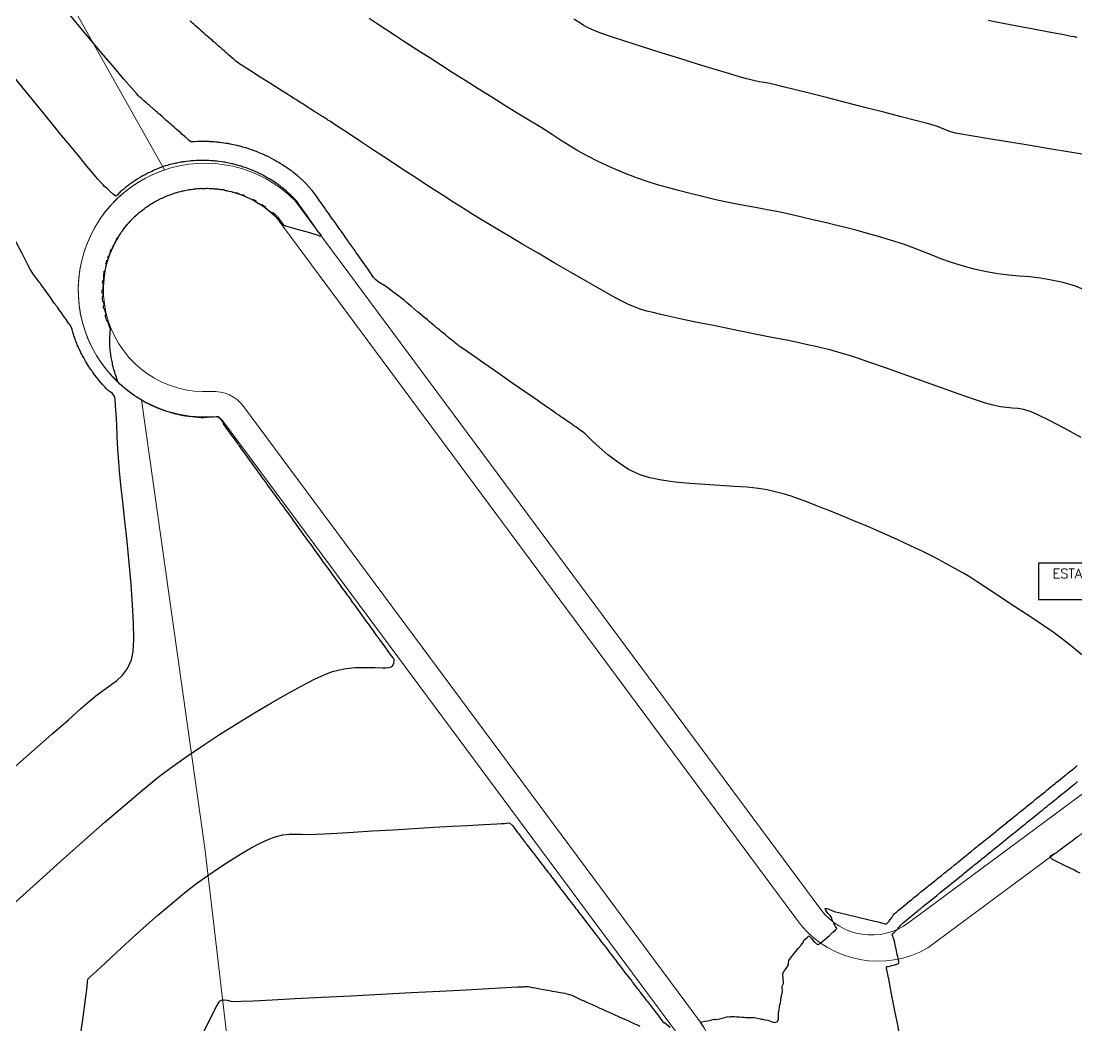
# Model space of a CAD drawing. Header units: millimetres. Extents: x 340454 to 342791, y 6993867 to 6995092.
# Drawn here: x 340669.5 to 340753.3, y 6994583.6 to 6994663.3 of the extents above; entities that cross this region are included whole.
import ezdxf

# ---------------------------------------------------------------- set-up
doc = ezdxf.new("R2010")
doc.units = ezdxf.units.MM
doc.header["$LTSCALE"] = 10
for name, color, linetype in [('_1 TXT_Elementos', 2, 'Continuous'), ('T-HM-CURVA_INTERMEDIARIA', 45, 'Continuous'), ('T-HM-CURVA_MESTRA', 20, 'Continuous'), ('URB-Calçadas', 2, 'Continuous'), ('URB-Quadras', 3, 'Continuous')]:
    doc.layers.add(name, color=color, linetype=linetype)
doc.styles.add('Padrao', font='romans.shx', dxfattribs={"height": 1.5})

msp = doc.modelspace()

# ---------------------------------------------------------------- linework, layer by layer
at = {"layer": 'T-HM-CURVA_INTERMEDIARIA', "color": 45, "linetype": 'Continuous', "lineweight": -3, "flags": 128}
for points, elevation in [([(340753.611, 6994630.245), (340752.256, 6994630.971), (340751.086, 6994631.584), (340750.184, 6994632.034), (340749.634, 6994632.275), (340749.06, 6994632.441), (340748.577, 6994632.526), (340748.138, 6994632.568), (340747.696, 6994632.602), (340747.202, 6994632.663), (340746.61, 6994632.788), (340746.012, 6994632.969), (340745.062, 6994633.286), (340743.848, 6994633.707), (340742.457, 6994634.198), (340740.975, 6994634.726), (340739.488, 6994635.256), (340738.083, 6994635.756), (340736.848, 6994636.193), (340735.867, 6994636.532), (340735.229, 6994636.74), (340734.578, 6994636.932), (340734.046, 6994637.08), (340733.573, 6994637.203), (340733.097, 6994637.317), (340732.559, 6994637.441), (340731.897, 6994637.593), (340731.242, 6994637.735), (340730.231, 6994637.944), (340728.954, 6994638.202), (340727.505, 6994638.493), (340725.973, 6994638.8), (340724.45, 6994639.106), (340723.028, 6994639.394), (340721.798, 6994639.647), (340720.851, 6994639.848), (340720.279, 6994639.981), (340719.659, 6994640.139), (340719.164, 6994640.266), (340718.718, 6994640.397), (340718.24, 6994640.568), (340717.653, 6994640.813), (340717.189, 6994641.045), (340716.445, 6994641.449), (340715.477, 6994641.992), (340714.345, 6994642.638), (340713.106, 6994643.353), (340711.819, 6994644.1), (340710.542, 6994644.847), (340709.334, 6994645.557), (340708.251, 6994646.195), (340707.353, 6994646.728), (340706.698, 6994647.12), (340705.97, 6994647.561), (340705.366, 6994647.931), (340704.838, 6994648.259), (340704.337, 6994648.577), (340703.814, 6994648.912), (340703.218, 6994649.296), (340702.502, 6994649.757), (340701.811, 6994650.205), (340700.895, 6994650.803), (340699.824, 6994651.504), (340698.668, 6994652.264), (340697.498, 6994653.034), (340696.383, 6994653.769), (340695.394, 6994654.421), (340694.6, 6994654.945), (340694.072, 6994655.293), (340693.88, 6994655.421), (340693.831, 6994655.452), (340693.761, 6994655.496), (340693.66, 6994655.561), (340693.492, 6994655.667), (340693.347, 6994655.759), (340693.298, 6994655.79), (340693.249, 6994655.821), (340693.178, 6994655.866), (340693.028, 6994655.961), (340692.848, 6994656.075), (340692.638, 6994656.209), (340692.434, 6994656.338), (340692.34, 6994656.397), (340692.297, 6994656.425), (340692.177, 6994656.501), (340691.956, 6994656.641), (340691.832, 6994656.72), (340691.758, 6994656.766), (340691.669, 6994656.823), (340691.49, 6994656.936), (340691.331, 6994657.038), (340691.181, 6994657.133), (340691.061, 6994657.208), (340690.953, 6994657.277), (340690.844, 6994657.346), (340690.611, 6994657.494), (340690.058, 6994657.843), (340689.31, 6994658.316), (340688.494, 6994658.832), (340687.735, 6994659.314), (340687.158, 6994659.681), (340686.889, 6994659.855), (340686.725, 6994659.973), (340686.592, 6994660.074), (340686.511, 6994660.139), (340686.429, 6994660.21), (340686.349, 6994660.282), (340686.209, 6994660.405), (340685.997, 6994660.591), (340685.883, 6994660.692), (340685.816, 6994660.751), (340685.699, 6994660.853), (340685.49, 6994661.037), (340685.374, 6994661.139), (340685.315, 6994661.19), (340685.2, 6994661.291), (340684.987, 6994661.479), (340684.852, 6994661.597), (340684.782, 6994661.66), (340684.711, 6994661.722), (340684.604, 6994661.816), (340684.43, 6994661.969), (340684.304, 6994662.079), (340684.177, 6994662.191), (340684.047, 6994662.305), (340683.851, 6994662.478), (340683.751, 6994662.566), (340683.706, 6994662.606), (340683.597, 6994662.701), (340683.402, 6994662.872), (340683.24, 6994663.015), (340683.136, 6994663.107), (340683.046, 6994663.185), (340682.981, 6994663.243), (340682.942, 6994663.277)], 732), ([(340754.251, 6994641.802), (340753.154, 6994642.226), (340752.181, 6994642.521), (340751.267, 6994642.727), (340750.395, 6994642.869), (340749.55, 6994642.967), (340748.713, 6994643.045), (340747.869, 6994643.123), (340747.001, 6994643.225), (340746.091, 6994643.373), (340745.124, 6994643.589), (340744.098, 6994643.873), (340743.239, 6994644.148), (340742.492, 6994644.419), (340741.801, 6994644.692), (340741.111, 6994644.971), (340740.368, 6994645.26), (340739.515, 6994645.565), (340738.499, 6994645.89), (340737.548, 6994646.171), (340736.667, 6994646.422), (340735.835, 6994646.649), (340735.03, 6994646.858), (340734.232, 6994647.058), (340733.419, 6994647.254), (340732.571, 6994647.454), (340731.665, 6994647.664), (340730.681, 6994647.89), (340729.619, 6994648.124), (340728.715, 6994648.303), (340727.917, 6994648.448), (340727.172, 6994648.577), (340726.429, 6994648.711), (340725.635, 6994648.867), (340724.737, 6994649.067), (340723.682, 6994649.329), (340722.612, 6994649.603), (340721.671, 6994649.84), (340720.817, 6994650.062), (340720.006, 6994650.288), (340719.197, 6994650.539), (340718.345, 6994650.837), (340717.407, 6994651.202), (340716.342, 6994651.655), (340715.303, 6994652.131), (340714.437, 6994652.567), (340713.689, 6994652.981), (340713.004, 6994653.393), (340712.327, 6994653.824), (340711.604, 6994654.293), (340710.78, 6994654.819), (340709.799, 6994655.421), (340708.889, 6994655.974), (340707.9, 6994656.583), (340706.862, 6994657.229), (340705.803, 6994657.893), (340704.753, 6994658.555), (340703.741, 6994659.197), (340702.795, 6994659.799), (340701.945, 6994660.341), (340701.22, 6994660.806), (340700.648, 6994661.173), (340699.939, 6994661.631), (340699.226, 6994662.097), (340698.55, 6994662.541), (340697.951, 6994662.937), (340697.47, 6994663.256), (340697.15, 6994663.469)], 731), ([(340753.293, 6994661.967), (340753.22, 6994661.981), (340753.151, 6994661.994), (340753.082, 6994662.007), (340752.81, 6994662.059), (340752.093, 6994662.195), (340751.058, 6994662.392), (340749.83, 6994662.626), (340748.534, 6994662.872), (340747.295, 6994663.107), (340746.239, 6994663.307)], 729), ([(340668.241, 6994592.579), (340669.711, 6994593.918), (340671.292, 6994595.35), (340672.936, 6994596.827), (340674.595, 6994598.304), (340676.222, 6994599.734), (340677.768, 6994601.071), (340679.185, 6994602.268), (340680.425, 6994603.278), (340681.44, 6994604.057), (340682.631, 6994604.902), (340683.924, 6994605.778), (340685.282, 6994606.664), (340686.67, 6994607.541), (340688.053, 6994608.387), (340689.394, 6994609.182), (340690.657, 6994609.906), (340691.808, 6994610.537), (340692.811, 6994611.056), (340693.629, 6994611.441), (340694.228, 6994611.673), (340695.13, 6994611.878), (340696.043, 6994611.974), (340696.9, 6994611.995), (340697.633, 6994611.975), (340698.175, 6994611.948), (340698.458, 6994611.95), (340698.693, 6994611.993), (340698.882, 6994612.045), (340699.028, 6994612.149), (340699.109, 6994612.336), (340699.128, 6994612.534), (340699.122, 6994612.638), (340699.086, 6994612.693), (340699.044, 6994612.747), (340698.947, 6994612.881), (340698.746, 6994613.157), (340698.548, 6994613.43), (340698.457, 6994613.557), (340698.414, 6994613.616), (340698.274, 6994613.809), (340698.016, 6994614.165), (340697.87, 6994614.367), (340697.831, 6994614.421), (340697.792, 6994614.475), (340697.66, 6994614.657), (340697.425, 6994614.982), (340697.284, 6994615.176), (340697.228, 6994615.254), (340697.172, 6994615.331), (340697.045, 6994615.505), (340696.832, 6994615.799), (340696.697, 6994615.986), (340696.629, 6994616.08), (340696.561, 6994616.174), (340696.438, 6994616.344), (340696.242, 6994616.614), (340696.11, 6994616.796), (340696.033, 6994616.903), (340695.955, 6994617.01), (340695.834, 6994617.177), (340695.654, 6994617.426), (340695.524, 6994617.606), (340695.437, 6994617.726), (340695.35, 6994617.846), (340695.231, 6994618.01), (340695.066, 6994618.238), (340694.937, 6994618.416), (340694.841, 6994618.549), (340694.745, 6994618.681), (340694.626, 6994618.845), (340694.475, 6994619.053), (340694.35, 6994619.226), (340694.245, 6994619.371), (340694.14, 6994619.516), (340694.024, 6994619.677), (340693.885, 6994619.868), (340693.764, 6994620.036), (340693.65, 6994620.193), (340693.535, 6994620.351), (340693.422, 6994620.507), (340693.296, 6994620.681), (340693.177, 6994620.846), (340693.053, 6994621.017), (340692.929, 6994621.189), (340692.819, 6994621.34), (340692.707, 6994621.494), (340692.59, 6994621.656), (340692.493, 6994621.791), (340692.415, 6994621.898), (340692.317, 6994622.033), (340692.211, 6994622.179), (340692.116, 6994622.31), (340692.004, 6994622.466), (340691.897, 6994622.613), (340691.812, 6994622.73), (340691.707, 6994622.875), (340691.603, 6994623.018), (340691.521, 6994623.132), (340691.417, 6994623.276), (340691.304, 6994623.432), (340691.205, 6994623.568), (340691.099, 6994623.715), (340691.003, 6994623.848), (340690.926, 6994623.953), (340690.83, 6994624.085), (340690.714, 6994624.246), (340690.601, 6994624.402), (340690.491, 6994624.554), (340690.367, 6994624.725), (340690.244, 6994624.895), (340690.124, 6994625.06), (340689.998, 6994625.234), (340689.884, 6994625.391), (340689.771, 6994625.548), (340689.657, 6994625.705), (340689.535, 6994625.874), (340689.396, 6994626.066), (340689.279, 6994626.227), (340689.175, 6994626.371), (340689.07, 6994626.515), (340688.944, 6994626.69), (340688.791, 6994626.901), (340688.672, 6994627.065), (340688.578, 6994627.195), (340688.484, 6994627.325), (340688.354, 6994627.504), (340688.185, 6994627.738), (340688.066, 6994627.902), (340687.981, 6994628.018), (340687.897, 6994628.135), (340687.767, 6994628.315), (340687.582, 6994628.569), (340687.461, 6994628.737), (340687.386, 6994628.841), (340687.31, 6994628.945), (340687.179, 6994629.126), (340686.981, 6994629.399), (340686.857, 6994629.57), (340686.79, 6994629.663), (340686.724, 6994629.755), (340686.591, 6994629.938), (340686.381, 6994630.227), (340686.255, 6994630.402), (340686.196, 6994630.483), (340686.137, 6994630.565), (340686.003, 6994630.75), (340685.783, 6994631.054), (340685.654, 6994631.232), (340685.593, 6994631.314), (340685.55, 6994631.375), (340685.586, 6994631.422), (340685.509, 6994631.529), (340685.365, 6994631.726), (340685.286, 6994631.832), (340685.234, 6994631.837), (340685.193, 6994631.868), (340685.102, 6994631.871), (340685.009, 6994631.865), (340684.802, 6994631.852), (340684.554, 6994631.836), (340684.297, 6994631.821), (340684.072, 6994631.808), (340683.973, 6994631.803), (340683.904, 6994631.803), (340683.849, 6994631.805), (340683.784, 6994631.808), (340683.702, 6994631.812), (340683.53, 6994631.823), (340683.324, 6994631.839), (340683.074, 6994631.867), (340682.823, 6994631.899), (340682.707, 6994631.914), (340682.655, 6994631.921), (340682.562, 6994631.936), (340682.412, 6994631.962), (340682.266, 6994631.99), (340682.063, 6994632.032), (340681.822, 6994632.089), (340681.652, 6994632.132), (340681.547, 6994632.16), (340681.443, 6994632.189), (340681.31, 6994632.229), (340681.09, 6994632.299), (340680.865, 6994632.374), (340680.671, 6994632.445), (340680.51, 6994632.507), (340680.422, 6994632.541), (340680.34, 6994632.575), (340680.258, 6994632.61), (340680.081, 6994632.688), (340679.89, 6994632.776), (340679.79, 6994632.823), (340679.69, 6994632.873), (340679.569, 6994632.936), (340679.366, 6994633.045), (340679.149, 6994633.166), (340678.945, 6994633.288), (340678.778, 6994633.393), (340678.7, 6994633.443), (340678.653, 6994633.474), (340678.606, 6994633.505), (340678.504, 6994633.576), (340678.3, 6994633.721), (340678.102, 6994633.865), (340677.951, 6994633.983), (340677.826, 6994634.083), (340677.755, 6994634.142), (340677.684, 6994634.202), (340677.613, 6994634.263), (340677.511, 6994634.355), (340677.354, 6994634.497), (340677.262, 6994634.587), (340677.228, 6994634.659), (340677.199, 6994634.734), (340677.144, 6994634.876), (340677.073, 6994635.066), (340677.02, 6994635.218), (340676.985, 6994635.327), (340676.966, 6994635.411), (340676.948, 6994635.494), (340676.909, 6994635.624), (340676.845, 6994635.843), (340676.801, 6994636.002), (340676.781, 6994636.126), (340676.762, 6994636.25), (340676.715, 6994636.47), (340676.678, 6994636.632), (340676.667, 6994636.689), (340676.656, 6994636.83), (340676.639, 6994637.022), (340676.619, 6994637.163), (340676.604, 6994637.253), (340676.597, 6994637.306), (340676.594, 6994637.388), (340676.592, 6994637.556), (340676.588, 6994637.735), (340676.583, 6994637.799), (340676.577, 6994637.863), (340676.578, 6994637.929), (340676.58, 6994637.991), (340676.577, 6994638.047), (340676.575, 6994638.103), (340676.583, 6994638.255), (340676.596, 6994638.457), (340676.609, 6994638.606), (340676.618, 6994638.705), (340676.622, 6994638.76), (340676.624, 6994638.815), (340676.605, 6994638.886), (340676.579, 6994638.971), (340676.526, 6994639.13), (340676.478, 6994639.272), (340676.446, 6994639.365), (340676.425, 6994639.433), (340676.395, 6994639.475), (340676.344, 6994639.459), (340676.311, 6994639.575), (340676.252, 6994639.788), (340676.222, 6994639.905), (340676.272, 6994639.919), (340676.27, 6994639.968), (340676.266, 6994640.028), (340676.253, 6994640.09), (340676.237, 6994640.159), (340676.215, 6994640.27), (340676.195, 6994640.371), (340676.179, 6994640.453), (340676.104, 6994640.461), (340676.084, 6994640.576), (340676.068, 6994640.689), (340676.122, 6994640.699), (340676.124, 6994640.751), (340676.125, 6994640.812), (340676.118, 6994640.867), (340676.111, 6994640.914), (340676.101, 6994640.971), (340676.03, 6994640.999), (340676.011, 6994641.206), (340675.996, 6994641.41), (340676.047, 6994641.416), (340676.062, 6994641.493), (340676.06, 6994641.558), (340676.057, 6994641.619), (340676.05, 6994641.67), (340675.986, 6994641.68), (340675.983, 6994641.795), (340675.984, 6994641.909), (340676.038, 6994641.914), (340676.05, 6994642.047), (340676.062, 6994642.224), (340676.068, 6994642.354), (340676.07, 6994642.44), (340676.007, 6994642.475), (340676.015, 6994642.58), (340676.026, 6994642.683), (340676.077, 6994642.685), (340676.094, 6994642.733), (340676.106, 6994642.834), (340676.117, 6994642.935), (340676.112, 6994642.992), (340676.115, 6994643.157), (340676.12, 6994643.331), (340676.129, 6994643.39), (340676.139, 6994643.439), (340676.192, 6994643.433), (340676.207, 6994643.483), (340676.231, 6994643.596), (340676.26, 6994643.735), (340676.283, 6994643.829), (340676.301, 6994643.899), (340676.315, 6994643.958), (340676.271, 6994644.001), (340676.312, 6994644.143), (340676.356, 6994644.284), (340676.409, 6994644.295), (340676.429, 6994644.354), (340676.449, 6994644.415), (340676.468, 6994644.471), (340676.431, 6994644.517), (340676.455, 6994644.588), (340676.48, 6994644.657), (340676.53, 6994644.651), (340676.557, 6994644.722), (340676.588, 6994644.805), (340676.619, 6994644.886), (340676.642, 6994644.942), (340676.615, 6994644.998), (340676.658, 6994645.1), (340676.703, 6994645.2), (340676.755, 6994645.208), (340676.787, 6994645.279), (340676.818, 6994645.346), (340676.852, 6994645.413), (340676.897, 6994645.502), (340676.977, 6994645.659), (340677.045, 6994645.792), (340677.074, 6994645.846), (340677.119, 6994645.962), (340677.165, 6994646.076), (340677.217, 6994646.089), (340677.257, 6994646.155), (340677.299, 6994646.224), (340677.342, 6994646.291), (340677.387, 6994646.359), (340677.451, 6994646.452), (340677.514, 6994646.545), (340677.579, 6994646.639), (340677.637, 6994646.719), (340677.696, 6994646.798), (340677.794, 6994646.923), (340677.884, 6994647.035), (340677.937, 6994647.099), (340677.986, 6994647.155), (340678.029, 6994647.206), (340678.068, 6994647.252), (340678.13, 6994647.32), (340678.169, 6994647.364), (340678.213, 6994647.412), (340678.274, 6994647.474), (340678.351, 6994647.552), (340678.46, 6994647.663), (340678.565, 6994647.768), (340678.639, 6994647.837), (340678.696, 6994647.889), (340678.765, 6994647.952), (340678.825, 6994648.004), (340678.883, 6994648.054), (340678.938, 6994648.101), (340678.99, 6994648.142), (340679.054, 6994648.192), (340679.2, 6994648.307), (340679.332, 6994648.411), (340679.383, 6994648.447), (340679.459, 6994648.502), (340679.534, 6994648.556), (340679.582, 6994648.587), (340679.661, 6994648.641), (340679.743, 6994648.695), (340679.804, 6994648.733), (340679.922, 6994648.806), (340680.052, 6994648.885), (340680.118, 6994648.923), (340680.171, 6994648.954), (340680.226, 6994648.982), (340680.381, 6994649.065), (340680.538, 6994649.148), (340680.607, 6994649.181), (340680.723, 6994649.233), (340680.933, 6994649.326), (340681.047, 6994649.377), (340681.097, 6994649.399), (340681.179, 6994649.43), (340681.357, 6994649.497), (340681.54, 6994649.563), (340681.762, 6994649.635), (340681.893, 6994649.675), (340681.971, 6994649.697), (340682.049, 6994649.719), (340682.182, 6994649.753), (340682.293, 6994649.781), (340682.35, 6994649.795), (340682.434, 6994649.812), (340682.627, 6994649.85), (340682.817, 6994649.888), (340682.867, 6994649.896), (340683.021, 6994649.917), (340683.185, 6994649.939), (340683.246, 6994649.956), (340683.297, 6994649.971), (340683.363, 6994649.961), (340683.414, 6994649.966), (340683.541, 6994649.974), (340683.679, 6994649.985), (340683.743, 6994650), (340683.795, 6994650.014), (340683.849, 6994649.995), (340683.994, 6994649.995), (340684.171, 6994649.997), (340684.265, 6994650.002), (340684.359, 6994650.006), (340684.465, 6994649.998), (340684.556, 6994649.989), (340684.635, 6994649.986), (340684.701, 6994649.983), (340684.788, 6994649.976), (340684.863, 6994649.97), (340684.956, 6994649.961), (340685.047, 6994649.968), (340685.168, 6994649.97), (340685.28, 6994649.942), (340685.358, 6994649.917), (340685.42, 6994649.902), (340685.532, 6994649.902), (340685.643, 6994649.9), (340685.681, 6994649.855), (340685.766, 6994649.838), (340685.853, 6994649.822), (340685.916, 6994649.808), (340686.047, 6994649.775), (340686.196, 6994649.738), (340686.273, 6994649.718), (340686.339, 6994649.702), (340686.389, 6994649.687), (340686.437, 6994649.673), (340686.524, 6994649.647), (340686.566, 6994649.683), (340686.658, 6994649.656), (340686.748, 6994649.626), (340686.752, 6994649.575), (340686.817, 6994649.552), (340686.868, 6994649.533), (340686.948, 6994649.503), (340687.029, 6994649.475), (340687.078, 6994649.511), (340687.156, 6994649.483), (340687.231, 6994649.452), (340687.226, 6994649.401), (340687.284, 6994649.373), (340687.456, 6994649.295), (340687.626, 6994649.219), (340687.675, 6994649.197), (340687.737, 6994649.172), (340687.779, 6994649.144), (340687.838, 6994649.119), (340687.894, 6994649.151), (340688.034, 6994649.081), (340688.17, 6994649.008), (340688.145, 6994648.96), (340688.198, 6994648.92), (340688.289, 6994648.863), (340688.417, 6994648.784), (340688.528, 6994648.715), (340688.603, 6994648.671), (340688.66, 6994648.714), (340688.801, 6994648.621), (340688.937, 6994648.525), (340688.91, 6994648.482), (340688.94, 6994648.438), (340688.995, 6994648.397), (340689.048, 6994648.356), (340689.117, 6994648.304), (340689.194, 6994648.244), (340689.267, 6994648.186), (340689.326, 6994648.139), (340689.372, 6994648.101), (340689.413, 6994648.067), (340689.453, 6994648.033), (340689.506, 6994648.083), (340689.666, 6994647.941), (340689.822, 6994647.797), (340689.781, 6994647.765), (340689.815, 6994647.709), (340689.882, 6994647.729), (340690.011, 6994647.559), (340690.25, 6994647.241), (340690.389, 6994647.062), (340690.454, 6994647.041), (340690.522, 6994647.024), (340690.707, 6994646.972), (340691.059, 6994646.871), (340691.344, 6994646.79), (340691.539, 6994646.734), (340691.735, 6994646.679), (340692.028, 6994646.595), (340692.413, 6994646.485), (340692.665, 6994646.413), (340692.806, 6994646.373), (340692.948, 6994646.333), (340693.18, 6994646.244), (340693.356, 6994646.216), (340693.305, 6994646.326), (340693.164, 6994646.488), (340693.035, 6994646.672), (340692.835, 6994646.954), (340692.594, 6994647.296), (340692.39, 6994647.585), (340692.227, 6994647.815), (340692.023, 6994648.105), (340691.763, 6994648.472), (340691.546, 6994648.781), (340691.451, 6994648.914), (340691.399, 6994648.977), (340691.242, 6994649.137), (340690.958, 6994649.427), (340690.803, 6994649.584), (340690.757, 6994649.626), (340690.692, 6994649.683), (340690.593, 6994649.769), (340690.43, 6994649.903), (340690.289, 6994650.019), (340690.234, 6994650.062), (340690.178, 6994650.105), (340690.107, 6994650.159), (340689.963, 6994650.265), (340689.788, 6994650.389), (340689.577, 6994650.53), (340689.367, 6994650.664), (340689.267, 6994650.728), (340689.192, 6994650.774), (340689.069, 6994650.843), (340688.848, 6994650.966), (340688.718, 6994651.039), (340688.66, 6994651.07), (340688.601, 6994651.1), (340688.497, 6994651.151), (340688.298, 6994651.246), (340688.113, 6994651.333), (340687.938, 6994651.409), (340687.793, 6994651.468), (340687.66, 6994651.521), (340687.527, 6994651.572), (340687.381, 6994651.623), (340687.21, 6994651.683), (340687.104, 6994651.719), (340687, 6994651.752), (340686.926, 6994651.774), (340686.877, 6994651.788), (340686.752, 6994651.822), (340686.521, 6994651.885), (340686.393, 6994651.92), (340686.313, 6994651.94), (340686.258, 6994651.951), (340686.131, 6994651.977), (340685.896, 6994652.026), (340685.766, 6994652.053), (340685.69, 6994652.067), (340685.62, 6994652.076), (340685.485, 6994652.095), (340685.229, 6994652.132), (340685.06, 6994652.155), (340684.937, 6994652.167), (340684.854, 6994652.175), (340684.801, 6994652.178), (340684.615, 6994652.191), (340684.425, 6994652.204), (340684.338, 6994652.205), (340684.192, 6994652.207), (340683.93, 6994652.211), (340683.787, 6994652.213), (340683.733, 6994652.212), (340683.658, 6994652.209), (340683.449, 6994652.199), (340683.238, 6994652.19), (340683.149, 6994652.183), (340683.098, 6994652.178), (340683.043, 6994652.172), (340682.9, 6994652.156), (340682.65, 6994652.129), (340682.514, 6994652.114), (340682.449, 6994652.104), (340682.399, 6994652.096), (340682.342, 6994652.085), (340682.218, 6994652.064), (340682.002, 6994652.026), (340681.883, 6994652.005), (340681.813, 6994651.99), (340681.743, 6994651.974), (340681.633, 6994651.949), (340681.478, 6994651.913), (340681.351, 6994651.881), (340681.26, 6994651.857), (340681.206, 6994651.841), (340681.153, 6994651.825), (340680.985, 6994651.776), (340680.805, 6994651.723), (340680.729, 6994651.694), (340680.654, 6994651.664), (340680.546, 6994651.623), (340680.368, 6994651.554), (340680.24, 6994651.503), (340680.137, 6994651.457), (340680.034, 6994651.409), (340679.904, 6994651.349), (340679.725, 6994651.266), (340679.627, 6994651.22), (340679.578, 6994651.195), (340679.53, 6994651.171), (340679.46, 6994651.132), (340679.372, 6994651.084), (340679.206, 6994650.993), (340679.064, 6994650.915), (340679.011, 6994650.884), (340678.966, 6994650.857), (340678.912, 6994650.825), (340678.843, 6994650.782), (340678.758, 6994650.727), (340678.633, 6994650.648), (340678.521, 6994650.576), (340678.464, 6994650.537), (340678.407, 6994650.497), (340678.334, 6994650.447), (340678.257, 6994650.394), (340678.195, 6994650.348), (340678.133, 6994650.302), (340678.068, 6994650.255), (340678.001, 6994650.205), (340677.849, 6994650.081), (340677.679, 6994649.943), (340677.592, 6994649.873), (340677.506, 6994649.802), (340677.404, 6994649.712), (340677.337, 6994649.652), (340677.287, 6994649.608), (340677.206, 6994649.494), (340677.05, 6994649.383), (340676.864, 6994649.504), (340676.601, 6994649.757), (340676.384, 6994649.968), (340676.259, 6994650.073), (340676.159, 6994650.157), (340676.042, 6994650.269), (340675.892, 6994650.434), (340675.607, 6994650.762), (340675.22, 6994651.216), (340674.763, 6994651.76), (340674.27, 6994652.358), (340673.773, 6994652.975), (340673.415, 6994653.415), (340672.787, 6994654.178), (340671.932, 6994655.218), (340670.892, 6994656.489), (340669.709, 6994657.945), (340668.426, 6994659.54)], 734), ([(340723.655, 6994583.501), (340723.583, 6994583.6), (340723.477, 6994583.714), (340723.414, 6994583.833), (340723.531, 6994583.879), (340723.768, 6994583.915), (340724.016, 6994583.956), (340724.231, 6994584.007), (340724.409, 6994584.052), (340724.504, 6994584.073), (340724.588, 6994584.067), (340724.672, 6994584.062), (340724.924, 6994584.121), (340725.359, 6994584.228), (340725.612, 6994584.287), (340725.7, 6994584.279), (340725.781, 6994584.27), (340725.86, 6994584.288), (340725.925, 6994584.305), (340726.016, 6994584.296), (340726.078, 6994584.295), (340726.151, 6994584.294), (340726.285, 6994584.282), (340726.526, 6994584.26), (340726.706, 6994584.246), (340726.877, 6994584.234), (340726.98, 6994584.228), (340727.079, 6994584.225), (340727.177, 6994584.224), (340727.341, 6994584.222), (340727.496, 6994584.22), (340727.582, 6994584.222), (340727.668, 6994584.221), (340727.811, 6994584.19), (340728.038, 6994584.138), (340728.162, 6994584.11), (340728.245, 6994584.092), (340728.332, 6994584.075), (340728.529, 6994584.036), (340728.763, 6994583.992), (340729.02, 6994583.911), (340729.29, 6994583.83), (340729.512, 6994583.864), (340729.61, 6994584.047), (340729.612, 6994584.301), (340729.614, 6994584.568), (340729.648, 6994584.822), (340729.675, 6994585.034), (340729.691, 6994585.141), (340729.722, 6994585.222), (340729.75, 6994585.29), (340729.759, 6994585.344), (340729.767, 6994585.398), (340729.789, 6994585.558), (340729.831, 6994585.85), (340729.861, 6994586.037), (340729.9, 6994586.134), (340729.935, 6994586.231), (340729.924, 6994586.364), (340729.899, 6994586.566), (340729.892, 6994586.706), (340729.945, 6994586.808), (340729.998, 6994586.91), (340729.997, 6994587.051), (340729.981, 6994587.247), (340729.969, 6994587.357), (340729.965, 6994587.416), (340729.96, 6994587.475), (340729.942, 6994587.575), (340729.939, 6994587.712), (340730.06, 6994587.891), (340730.274, 6994588.175), (340730.411, 6994588.399), (340730.411, 6994588.569), (340730.414, 6994588.737), (340730.552, 6994588.936), (340730.84, 6994589.294), (340731.174, 6994589.694), (340731.405, 6994589.967), (340731.523, 6994590.105), (340731.562, 6994590.152), (340731.567, 6994590.158), (340731.569, 6994590.167), (340731.575, 6994590.203), (340731.578, 6994590.227), (340731.587, 6994590.287), (340731.696, 6994590.398), (340731.899, 6994590.599), (340732.014, 6994590.707), (340732.047, 6994590.67), (340732.08, 6994590.625), (340732.137, 6994590.562), (340732.214, 6994590.477), (340732.32, 6994590.36), (340732.416, 6994590.255), (340732.481, 6994590.193), (340732.53, 6994590.147), (340732.572, 6994590.108), (340732.613, 6994590.073), (340732.673, 6994590.026), (340732.717, 6994589.997), (340732.795, 6994590.021), (340732.852, 6994590.06), (340732.923, 6994590.111), (340733.01, 6994590.189), (340733.143, 6994590.308), (340733.271, 6994590.411), (340733.46, 6994590.562), (340733.683, 6994590.753), (340733.927, 6994590.977), (340734.137, 6994591.181), (340734.227, 6994591.275), (340734.204, 6994591.317), (340734.173, 6994591.36), (340734.13, 6994591.436), (340734.075, 6994591.535), (340734.022, 6994591.634), (340733.983, 6994591.707), (340733.945, 6994591.794), (340733.898, 6994591.904), (340733.848, 6994592.026), (340733.825, 6994592.094), (340733.801, 6994592.162), (340733.749, 6994592.239), (340733.682, 6994592.334), (340733.557, 6994592.475), (340733.371, 6994592.703), (340733.311, 6994592.87), (340733.477, 6994592.863), (340733.728, 6994592.755), (340733.889, 6994592.678), (340733.991, 6994592.644), (340734.092, 6994592.612), (340734.38, 6994592.542), (340735.056, 6994592.379), (340735.927, 6994592.17), (340736.798, 6994591.961), (340737.476, 6994591.798), (340737.767, 6994591.728), (340737.889, 6994591.698), (340737.986, 6994591.674), (340738.073, 6994591.65), (340738.14, 6994591.633), (340738.194, 6994591.678), (340738.265, 6994591.75), (340738.376, 6994591.866), (340738.475, 6994591.986), (340738.536, 6994592.064), (340738.592, 6994592.142), (340738.63, 6994592.199), (340738.676, 6994592.266), (340738.729, 6994592.351), (340738.806, 6994592.456), (340738.957, 6994592.585), (340739.076, 6994592.678), (340739.128, 6994592.721), (340739.316, 6994592.875), (340739.661, 6994593.159), (340739.849, 6994593.313), (340739.902, 6994593.357), (340739.994, 6994593.433), (340740.184, 6994593.588), (340740.353, 6994593.727), (340740.527, 6994593.868), (340740.625, 6994593.947), (340740.677, 6994593.989), (340740.729, 6994594.032), (340740.906, 6994594.175), (340741.22, 6994594.429), (340741.403, 6994594.576), (340741.466, 6994594.627), (340741.529, 6994594.678), (340741.702, 6994594.818), (340742.002, 6994595.061), (340742.181, 6994595.206), (340742.254, 6994595.264), (340742.326, 6994595.323), (340742.497, 6994595.461), (340742.783, 6994595.693), (340742.959, 6994595.835), (340743.04, 6994595.901), (340743.122, 6994595.966), (340743.291, 6994596.103), (340743.567, 6994596.327), (340743.738, 6994596.464), (340743.82, 6994596.531), (340743.902, 6994596.597), (340744.072, 6994596.735), (340744.347, 6994596.958), (340744.516, 6994597.094), (340744.596, 6994597.159), (340744.676, 6994597.224), (340744.847, 6994597.362), (340745.125, 6994597.587), (340745.294, 6994597.723), (340745.372, 6994597.787), (340745.451, 6994597.85), (340745.622, 6994597.988), (340745.903, 6994598.215), (340746.072, 6994598.353), (340746.149, 6994598.415), (340746.226, 6994598.477), (340746.397, 6994598.615), (340746.68, 6994598.844), (340746.85, 6994598.982), (340746.925, 6994599.043), (340747.001, 6994599.104), (340747.172, 6994599.242), (340747.458, 6994599.473), (340747.629, 6994599.611), (340747.702, 6994599.671), (340747.776, 6994599.73), (340747.948, 6994599.87), (340748.236, 6994600.102), (340748.407, 6994600.241), (340748.479, 6994600.299), (340748.551, 6994600.357), (340748.723, 6994600.497), (340749.013, 6994600.731), (340749.185, 6994600.87), (340749.256, 6994600.927), (340749.326, 6994600.984), (340749.499, 6994601.125), (340749.792, 6994601.361), (340749.963, 6994601.5), (340750.03, 6994601.554), (340750.097, 6994601.608), (340750.272, 6994601.749), (340750.569, 6994601.99), (340750.742, 6994602.129), (340750.805, 6994602.18), (340750.868, 6994602.232), (340751.044, 6994602.374), (340751.346, 6994602.618), (340751.52, 6994602.759), (340751.58, 6994602.807), (340751.64, 6994602.856), (340751.817, 6994602.999), (340752.123, 6994603.246), (340752.298, 6994603.388), (340752.355, 6994603.434), (340752.411, 6994603.48), (340752.589, 6994603.623), (340752.9, 6994603.875), (340753.076, 6994604.017), (340753.13, 6994604.061), (340753.183, 6994604.104), (340753.3, 6994604.198)], 733), ([(340739.287, 6994582.494), (340739.042, 6994583.728), (340738.787, 6994585.017), (340738.547, 6994586.237), (340738.346, 6994587.263), (340738.23, 6994587.862), (340738.177, 6994588.139), (340738.162, 6994588.228), (340738.16, 6994588.24), (340738.167, 6994588.245), (340738.192, 6994588.252), (340738.248, 6994588.259), (340738.311, 6994588.265), (340738.442, 6994588.298), (340738.593, 6994588.335), (340738.709, 6994588.364), (340738.796, 6994588.386), (340738.852, 6994588.404), (340738.9, 6994588.42), (340738.954, 6994588.439), (340739.004, 6994588.458), (340739.071, 6994588.487), (340739.116, 6994588.511), (340739.151, 6994588.547), (340739.138, 6994588.666), (340739.1, 6994588.899), (340739.067, 6994589.044), (340739.028, 6994589.192), (340738.983, 6994589.375), (340738.931, 6994589.647), (340738.87, 6994589.975), (340738.806, 6994590.27), (340738.727, 6994590.516), (340738.652, 6994590.718), (340738.624, 6994590.822), (340738.686, 6994590.883), (340738.765, 6994590.94), (340738.882, 6994591.055), (340738.986, 6994591.159), (340739.032, 6994591.211), (340739.077, 6994591.262), (340739.131, 6994591.326), (340739.196, 6994591.401), (340739.269, 6994591.493), (340739.377, 6994591.616), (340739.522, 6994591.749), (340739.616, 6994591.829), (340739.671, 6994591.874), (340739.817, 6994591.994), (340740.091, 6994592.219), (340740.269, 6994592.365), (340740.357, 6994592.438), (340740.445, 6994592.51), (340740.563, 6994592.607), (340740.731, 6994592.745), (340740.83, 6994592.826), (340740.889, 6994592.875), (340740.948, 6994592.924), (340741.059, 6994593.013), (340741.156, 6994593.092), (340741.22, 6994593.143), (340741.359, 6994593.256), (340741.623, 6994593.469), (340741.802, 6994593.614), (340741.9, 6994593.693), (340741.998, 6994593.773), (340742.161, 6994593.904), (340742.407, 6994594.103), (340742.573, 6994594.237), (340742.675, 6994594.32), (340742.777, 6994594.402), (340742.939, 6994594.533), (340743.179, 6994594.728), (340743.345, 6994594.862), (340743.45, 6994594.947), (340743.555, 6994595.032), (340743.716, 6994595.162), (340743.953, 6994595.353), (340744.117, 6994595.486), (340744.225, 6994595.574), (340744.333, 6994595.661), (340744.492, 6994595.79), (340744.721, 6994595.975), (340744.885, 6994596.108), (340744.998, 6994596.199), (340745.111, 6994596.291), (340745.269, 6994596.418), (340745.488, 6994596.596), (340745.652, 6994596.728), (340745.771, 6994596.824), (340745.889, 6994596.92), (340746.046, 6994597.047), (340746.256, 6994597.217), (340746.419, 6994597.348), (340746.543, 6994597.449), (340746.668, 6994597.549), (340746.824, 6994597.676), (340747.025, 6994597.838), (340747.187, 6994597.969), (340747.316, 6994598.074), (340747.446, 6994598.179), (340747.602, 6994598.305), (340747.795, 6994598.461), (340747.955, 6994598.59), (340748.089, 6994598.699), (340748.224, 6994598.808), (340748.379, 6994598.933), (340748.565, 6994599.084), (340748.723, 6994599.212), (340748.863, 6994599.325), (340749.002, 6994599.438), (340749.156, 6994599.562), (340749.336, 6994599.707), (340749.492, 6994599.833), (340749.636, 6994599.95), (340749.781, 6994600.067), (340749.933, 6994600.19), (340750.106, 6994600.33), (340750.261, 6994600.455), (340750.41, 6994600.576), (340750.559, 6994600.696), (340750.709, 6994600.818), (340750.875, 6994600.952), (340751.028, 6994601.076), (340751.183, 6994601.201), (340751.337, 6994601.326), (340751.485, 6994601.446), (340751.644, 6994601.574), (340751.796, 6994601.697), (340751.956, 6994601.826), (340752.115, 6994601.955), (340752.262, 6994602.074), (340752.414, 6994602.197), (340752.564, 6994602.318), (340752.729, 6994602.451), (340752.893, 6994602.585), (340753.039, 6994602.702), (340753.184, 6994602.819), (340753.332, 6994602.939)], 732), ([(340674.268, 6994582.777), (340674.469, 6994584.235), (340674.629, 6994585.471), (340674.747, 6994586.426), (340674.82, 6994587.043), (340674.845, 6994587.262), (340674.887, 6994587.299), (340675.054, 6994587.457), (340675.519, 6994587.895), (340676.226, 6994588.555), (340677.121, 6994589.383), (340678.149, 6994590.324), (340679.256, 6994591.323), (340680.387, 6994592.323), (340681.488, 6994593.27), (340682.503, 6994594.108), (340683.379, 6994594.783), (340684.349, 6994595.477), (340685.283, 6994596.119), (340686.175, 6994596.703), (340687.015, 6994597.224), (340687.795, 6994597.674), (340688.507, 6994598.048), (340689.142, 6994598.34), (340689.692, 6994598.543), (340690.3, 6994598.698), (340690.813, 6994598.764), (340691.282, 6994598.773), (340691.76, 6994598.754), (340692.299, 6994598.738), (340692.949, 6994598.756), (340693.568, 6994598.793), (340694.575, 6994598.853), (340695.881, 6994598.93), (340697.395, 6994599.019), (340699.026, 6994599.114), (340700.685, 6994599.211), (340702.282, 6994599.304), (340703.725, 6994599.388), (340704.924, 6994599.457), (340705.79, 6994599.507), (340706.232, 6994599.532), (340706.771, 6994599.561), (340707.258, 6994599.586), (340707.644, 6994599.606), (340707.88, 6994599.618), (340708.043, 6994599.643), (340708.174, 6994599.667), (340708.313, 6994599.64), (340708.535, 6994599.421), (340708.786, 6994599.084), (340708.912, 6994598.901), (340708.95, 6994598.851), (340708.988, 6994598.801), (340709.122, 6994598.627), (340709.366, 6994598.309), (340709.52, 6994598.107), (340709.591, 6994598.014), (340709.662, 6994597.922), (340709.786, 6994597.761), (340709.983, 6994597.504), (340710.129, 6994597.313), (340710.224, 6994597.19), (340710.318, 6994597.067), (340710.439, 6994596.909), (340710.601, 6994596.698), (340710.738, 6994596.52), (340710.852, 6994596.37), (340710.967, 6994596.221), (340711.085, 6994596.068), (340711.219, 6994595.893), (340711.347, 6994595.726), (340711.441, 6994595.603), (340711.516, 6994595.505), (340711.61, 6994595.382), (340711.723, 6994595.236), (340711.834, 6994595.091), (340711.955, 6994594.933), (340712.061, 6994594.795), (340712.144, 6994594.686), (340712.249, 6994594.549), (340712.358, 6994594.408), (340712.449, 6994594.288), (340712.564, 6994594.139), (340712.681, 6994593.987), (340712.776, 6994593.863), (340712.885, 6994593.721), (340712.988, 6994593.586), (340713.07, 6994593.48), (340713.173, 6994593.346), (340713.293, 6994593.189), (340713.404, 6994593.043), (340713.517, 6994592.896), (340713.612, 6994592.773), (340713.687, 6994592.675), (340713.781, 6994592.552), (340713.904, 6994592.391), (340714.031, 6994592.227), (340714.147, 6994592.075), (340714.269, 6994591.916), (340714.39, 6994591.758), (340714.516, 6994591.594), (340714.655, 6994591.412), (340714.775, 6994591.256), (340714.887, 6994591.11), (340714.999, 6994590.965), (340715.127, 6994590.798), (340715.278, 6994590.6), (340715.401, 6994590.44), (340715.504, 6994590.305), (340715.607, 6994590.171), (340715.739, 6994590), (340715.903, 6994589.786), (340716.026, 6994589.625), (340716.121, 6994589.502), (340716.216, 6994589.378), (340716.348, 6994589.206), (340716.522, 6994588.978), (340716.647, 6994588.816), (340716.736, 6994588.7), (340716.825, 6994588.584), (340716.957, 6994588.412), (340717.14, 6994588.173), (340717.267, 6994588.008), (340717.35, 6994587.899), (340717.434, 6994587.79), (340717.566, 6994587.618), (340717.758, 6994587.368), (340717.885, 6994587.201), (340717.964, 6994587.099), (340718.042, 6994586.997), (340718.159, 6994586.844), (340718.327, 6994586.626), (340718.43, 6994586.491), (340718.501, 6994586.399), (340718.555, 6994586.329), (340718.592, 6994586.281), (340718.628, 6994586.233), (340718.753, 6994586.071), (340718.98, 6994585.777), (340719.124, 6994585.59), (340719.193, 6994585.501), (340719.262, 6994585.411), (340719.399, 6994585.236), (340719.616, 6994584.957), (340719.749, 6994584.786), (340719.815, 6994584.701), (340719.876, 6994584.622), (340719.934, 6994584.548), (340719.992, 6994584.474), (340720.105, 6994584.326), (340720.288, 6994584.084), (340720.394, 6994583.945), (340720.442, 6994583.879), (340720.483, 6994583.827), (340720.57, 6994583.828), (340720.734, 6994583.694), (340721.029, 6994583.443)], 733), ([(340753.518, 6994595.654), (340753.241, 6994595.802), (340753.022, 6994595.919), (340752.746, 6994596.067), (340752.352, 6994596.259), (340751.819, 6994596.514), (340751.348, 6994596.759), (340751.141, 6994596.924), (340751.242, 6994597.063), (340751.449, 6994597.188), (340751.59, 6994597.262), (340751.676, 6994597.328), (340751.763, 6994597.393), (340751.851, 6994597.459), (340751.995, 6994597.568), (340752.167, 6994597.697), (340752.334, 6994597.824), (340752.473, 6994597.929), (340752.561, 6994597.995), (340752.652, 6994598.064), (340752.743, 6994598.132), (340752.883, 6994598.238), (340753.091, 6994598.395), (340753.217, 6994598.49), (340753.288, 6994598.544)], 731), ([(340683.997, 6994583.038), (340684.672, 6994584.362), (340685.052, 6994585.084), (340685.234, 6994585.409), (340685.303, 6994585.516), (340685.321, 6994585.535), (340685.38, 6994585.566), (340685.494, 6994585.608), (340685.659, 6994585.626), (340685.882, 6994585.595), (340686.187, 6994585.522), (340686.556, 6994585.482), (340686.987, 6994585.499), (340687.984, 6994585.547), (340689.45, 6994585.621), (340691.29, 6994585.715), (340693.408, 6994585.824), (340695.709, 6994585.943), (340698.098, 6994586.068), (340700.479, 6994586.193), (340702.756, 6994586.312), (340704.835, 6994586.421), (340706.618, 6994586.515), (340708.012, 6994586.588), (340708.921, 6994586.636), (340709.248, 6994586.654), (340709.316, 6994586.657), (340709.383, 6994586.661), (340709.456, 6994586.664), (340709.532, 6994586.668), (340709.611, 6994586.674), (340709.695, 6994586.677), (340709.783, 6994586.664), (340709.88, 6994586.647), (340709.978, 6994586.628), (340710.083, 6994586.608), (340710.19, 6994586.588), (340710.307, 6994586.566), (340710.424, 6994586.544), (340710.553, 6994586.52), (340710.683, 6994586.496), (340710.828, 6994586.468), (340710.972, 6994586.441), (340711.134, 6994586.411), (340711.297, 6994586.38), (340711.479, 6994586.346), (340711.667, 6994586.311), (340711.87, 6994586.273), (340712.019, 6994586.245), (340712.151, 6994586.22), (340712.317, 6994586.189), (340712.489, 6994586.16), (340712.643, 6994586.136), (340712.832, 6994586.092), (340713.021, 6994586.036), (340713.182, 6994585.977), (340713.381, 6994585.897), (340713.583, 6994585.811), (340713.755, 6994585.731), (340713.971, 6994585.63), (340714.194, 6994585.53), (340714.389, 6994585.441), (340714.634, 6994585.331), (340714.889, 6994585.216), (340715.115, 6994585.114), (340715.385, 6994584.992), (340715.705, 6994584.848), (340715.971, 6994584.727), (340716.1, 6994584.669), (340716.171, 6994584.637), (340716.243, 6994584.605), (340716.479, 6994584.498), (340717.018, 6994584.255), (340717.655, 6994583.967), (340718.189, 6994583.726), (340718.416, 6994583.623), (340718.503, 6994583.584), (340718.558, 6994583.559), (340718.622, 6994583.53)], 732)]:
    msp.add_lwpolyline(points, dxfattribs=dict(at, elevation=elevation))
at = {"layer": 'T-HM-CURVA_MESTRA', "color": 20, "linetype": 'Continuous', "lineweight": -3, "flags": 128}
for points, elevation in [([(340754.18, 6994652.632), (340752.713, 6994652.876), (340751.093, 6994653.141), (340749.417, 6994653.413), (340747.783, 6994653.679), (340746.29, 6994653.924), (340745.036, 6994654.134), (340744.119, 6994654.294), (340743.637, 6994654.39), (340743.198, 6994654.517), (340742.855, 6994654.64), (340742.545, 6994654.764), (340742.204, 6994654.895), (340741.768, 6994655.039), (340741.316, 6994655.164), (340740.474, 6994655.386), (340739.329, 6994655.684), (340737.965, 6994656.036), (340736.467, 6994656.42), (340734.922, 6994656.815), (340733.414, 6994657.198), (340732.029, 6994657.549), (340730.853, 6994657.846), (340729.969, 6994658.066), (340729.465, 6994658.188), (340728.914, 6994658.306), (340728.474, 6994658.386), (340728.071, 6994658.457), (340727.633, 6994658.545), (340727.086, 6994658.677), (340726.593, 6994658.817), (340725.736, 6994659.073), (340724.595, 6994659.421), (340723.254, 6994659.834), (340721.791, 6994660.289), (340720.29, 6994660.761), (340718.83, 6994661.224), (340717.493, 6994661.654), (340716.36, 6994662.026), (340715.512, 6994662.315), (340715.031, 6994662.496), (340714.518, 6994662.738), (340714.121, 6994662.955), (340713.768, 6994663.174), (340713.386, 6994663.421)], 730), ([(340668.605, 6994603.695), (340670.404, 6994605.282), (340671.991, 6994606.684), (340673.298, 6994607.842), (340674.258, 6994608.697), (340674.805, 6994609.192), (340675.463, 6994609.748), (340676.071, 6994610.19), (340676.628, 6994610.573), (340677.131, 6994610.951), (340677.58, 6994611.378), (340677.971, 6994611.909), (340678.304, 6994612.6), (340678.435, 6994613.251), (340678.484, 6994614.242), (340678.464, 6994615.505), (340678.387, 6994616.977), (340678.267, 6994618.59), (340678.116, 6994620.278), (340677.947, 6994621.977), (340677.773, 6994623.619), (340677.607, 6994625.14), (340677.462, 6994626.473), (340677.35, 6994627.552), (340677.285, 6994628.311), (340677.225, 6994629.315), (340677.173, 6994630.311), (340677.126, 6994631.253), (340677.083, 6994632.093), (340677.04, 6994632.782), (340676.995, 6994633.273), (340676.947, 6994633.517), (340676.797, 6994633.716), (340676.616, 6994633.851), (340676.459, 6994633.967), (340676.301, 6994634.125), (340676.18, 6994634.251), (340676.081, 6994634.355), (340675.985, 6994634.462), (340675.877, 6994634.585), (340675.719, 6994634.769), (340675.542, 6994634.985), (340675.368, 6994635.212), (340675.227, 6994635.405), (340675.159, 6994635.5), (340675.115, 6994635.561), (340675.071, 6994635.624), (340674.993, 6994635.745), (340674.86, 6994635.95), (340674.778, 6994636.077), (340674.732, 6994636.152), (340674.686, 6994636.228), (340674.618, 6994636.349), (340674.508, 6994636.546), (340674.436, 6994636.676), (340674.388, 6994636.766), (340674.341, 6994636.857), (340674.293, 6994636.954), (340674.216, 6994637.115), (340674.131, 6994637.296), (340674.059, 6994637.458), (340674.002, 6994637.592), (340673.959, 6994637.695), (340673.91, 6994637.818), (340673.863, 6994637.941), (340673.806, 6994638.1), (340673.732, 6994638.31), (340673.689, 6994638.434), (340673.663, 6994638.514), (340673.639, 6994638.593), (340673.61, 6994638.705), (340673.563, 6994638.889), (340673.521, 6994639.021), (340673.457, 6994639.119), (340673.385, 6994639.212), (340673.313, 6994639.313), (340673.233, 6994639.424), (340673.134, 6994639.562), (340673.013, 6994639.732), (340672.91, 6994639.877), (340672.823, 6994639.998), (340672.741, 6994640.112), (340672.66, 6994640.226), (340672.555, 6994640.373), (340672.418, 6994640.565), (340672.328, 6994640.691), (340672.263, 6994640.781), (340672.199, 6994640.872), (340672.122, 6994640.979), (340672.02, 6994641.123), (340671.925, 6994641.254), (340671.817, 6994641.406), (340671.735, 6994641.52), (340671.646, 6994641.645), (340671.58, 6994641.737), (340671.528, 6994641.81), (340671.476, 6994641.883), (340671.364, 6994642.04), (340671.244, 6994642.209), (340671.173, 6994642.307), (340671.118, 6994642.384), (340671.078, 6994642.441), (340671.037, 6994642.498), (340670.956, 6994642.601), (340670.772, 6994642.843), (340670.536, 6994643.171), (340670.299, 6994643.532), (340670.079, 6994643.936), (340669.619, 6994644.817), (340668.971, 6994646.066)], 735)]:
    msp.add_lwpolyline(points, dxfattribs=dict(at, elevation=elevation))
at = {"layer": 'URB-Calçadas', "lineweight": 0}
msp.add_lwpolyline([(340705.589, 6994474.019, 0.200073), (340724.321, 6994581.895, 0.104086), (340723.462, 6994583.767), (340687.212, 6994632.672, 0.2535), (340684.622, 6994633.881, -1.535028), (340689.761, 6994647.707), (340731.354, 6994591.592, 0.366355), (340741.444, 6994589.735), (340781.614, 6994619.51, 0.463747), (340782.772, 6994629.704)], format="xyb", dxfattribs=at)
at = {"layer": 'URB-Quadras', "color": 252, "lineweight": 0}
for points in [[(340679.087, 6994633.225, -1.140997), (340691.277, 6994649.02), (340732.961, 6994592.783, 0.414213), (340739.955, 6994591.744), (340780.125, 6994621.519, 0.414214), (340781.165, 6994628.513), (340710.383, 6994724.007, -2.195265), (340721.458, 6994734.256), (340793.205, 6994637.438, 0.414246), (340800.199, 6994636.398), (340840.224, 6994666.065, 0.413765), (340841.268, 6994673.053), (340762.203, 6994780.065)], [(340650.755, 6994687.153), (340636.848, 6994468.33), (340691.911, 6994452.675), (340696.507, 6994468.433), (340655.759, 6994486.201), (340663.462, 6994496.361), (340663.462, 6994496.361), (340672.709, 6994508.513), (340681.312, 6994519.819), (340689.983, 6994531.219), (340691.564, 6994533.298), (340690.432, 6994543.202), (340689.118, 6994554.699), (340687.778, 6994566.424), (340686.234, 6994579.6), (340684.511, 6994594.302), (340684.511, 6994594.302), (340684.119, 6994597.643), (340681.603, 6994615.434), (340679.087, 6994633.224, -0.644246), (340680.917, 6994651.458), (340676.695, 6994658.973), (340673.088, 6994665.393)], [(340815.241, 6994491.926, 0.038213), (340872.813, 6994444.815, 0.427498), (340879.9, 6994446.24), (340906.67, 6994488.537, 0.399537), (340905.329, 6994495.296, -0.090947), (340797.453, 6994605.491, 0.427165), (340790.332, 6994606.713), (340742.106, 6994571.002, 0.26508), (340740.108, 6994566.469, -0.172307), (340715.611, 6994465.576, -0.089172), (340715.611, 6994465.576, -2.016247), (340701.917, 6994473.704, 0.157194), (340704.27, 6994475.674, 0.197995), (340722.466, 6994581.029, 0.104869), (340721.604, 6994582.915), (340685.606, 6994631.482, 0.2535), (340684.742, 6994631.884, -0.18056), (340678.012, 6994633.945)], [(340684.627, 6994633.881, 0.00042), (340684.622, 6994633.881, -0.000426), (340684.608, 6994633.88)]]:
    msp.add_lwpolyline(points, format="xyb", dxfattribs=at)

# ---------------------------------------------------------------- next in the draw order: texts
at = {"layer": '_1 TXT_Elementos', "color": 1, "linetype": 'Continuous', "lineweight": -3, "insert": (340760.279, 6994618.82), "char_height": 0.75, "width": 9.77536, "attachment_point": 6, "style": 'Padrao', "bg_fill": 3, "box_fill_scale": 1.5, "bg_fill_color": 256, "bg_fill_true_color": 13158600, "bg_fill_transparency": 0}
msp.add_mtext("{\\C1;ESTACA:0+00,000\\PCORTE AA'}", dxfattribs=at)

# ---------------------------------------------------------------- next in the draw order: linework, layer by layer
at = {"layer": '_1 TXT_Elementos', "color": 1, "linetype": 'Continuous', "lineweight": -3}
for p, q in [((340750.225, 6994620.266), (340750.225, 6994617.373)), ((340760.654, 6994620.266), (340750.225, 6994620.266)), ((340750.225, 6994617.373), (340760.654, 6994617.373))]:
    msp.add_line(p, q, dxfattribs=at)
at = {"layer": 'T-HM-CURVA_INTERMEDIARIA', "color": 45, "linetype": 'Continuous', "lineweight": -3, "elevation": 733, "flags": 128}
msp.add_lwpolyline([(340753.663, 6994612.984), (340752.879, 6994613.643), (340752.125, 6994614.238), (340751.387, 6994614.784), (340750.652, 6994615.3), (340749.907, 6994615.801), (340749.139, 6994616.305), (340748.332, 6994616.829), (340747.475, 6994617.389), (340746.664, 6994617.925), (340745.977, 6994618.379), (340745.37, 6994618.777), (340744.8, 6994619.139), (340744.223, 6994619.489), (340743.596, 6994619.851), (340742.875, 6994620.247), (340742.018, 6994620.701), (340741.108, 6994621.158), (340740.078, 6994621.649), (340738.969, 6994622.158), (340737.823, 6994622.667), (340736.68, 6994623.163), (340735.582, 6994623.629), (340734.57, 6994624.049), (340733.686, 6994624.407), (340732.969, 6994624.687), (340732.251, 6994624.965), (340731.652, 6994625.199), (340731.124, 6994625.399), (340730.615, 6994625.575), (340730.077, 6994625.74), (340729.459, 6994625.904), (340728.712, 6994626.077), (340728.019, 6994626.19), (340727.131, 6994626.28), (340726.094, 6994626.355), (340724.957, 6994626.426), (340723.765, 6994626.501), (340722.566, 6994626.59), (340721.407, 6994626.7), (340720.335, 6994626.842), (340719.397, 6994627.025), (340718.64, 6994627.257), (340717.723, 6994627.704), (340716.854, 6994628.262), (340716.063, 6994628.869), (340715.379, 6994629.46), (340714.833, 6994629.975), (340714.456, 6994630.351), (340714.278, 6994630.524), (340714.15, 6994630.621), (340714.048, 6994630.698), (340713.918, 6994630.794), (340713.783, 6994630.89), (340713.668, 6994630.968), (340713.524, 6994631.067), (340713.38, 6994631.168), (340713.258, 6994631.252), (340713.106, 6994631.358), (340712.952, 6994631.465), (340712.823, 6994631.555), (340712.661, 6994631.668), (340712.497, 6994631.782), (340712.359, 6994631.878), (340712.186, 6994631.998), (340712.01, 6994632.12), (340711.863, 6994632.223), (340711.678, 6994632.352), (340711.49, 6994632.482), (340711.332, 6994632.592), (340711.133, 6994632.73), (340710.932, 6994632.87), (340710.761, 6994632.989), (340710.548, 6994633.137), (340710.207, 6994633.374), (340709.469, 6994633.888), (340708.469, 6994634.582), (340707.344, 6994635.365), (340706.228, 6994636.141), (340705.258, 6994636.815), (340704.569, 6994637.295), (340704.296, 6994637.485), (340704.209, 6994637.551), (340704.123, 6994637.618), (340704.031, 6994637.692), (340703.929, 6994637.775), (340703.826, 6994637.859), (340703.711, 6994637.952), (340703.597, 6994638.045), (340703.466, 6994638.151), (340703.334, 6994638.258), (340703.187, 6994638.378), (340703.033, 6994638.502), (340702.867, 6994638.637), (340702.745, 6994638.737), (340702.635, 6994638.827), (340702.499, 6994638.94), (340702.358, 6994639.057), (340702.232, 6994639.163), (340702.075, 6994639.295), (340701.912, 6994639.432), (340701.763, 6994639.557), (340701.578, 6994639.712), (340701.384, 6994639.874), (340701.207, 6994640.023), (340700.986, 6994640.209), (340700.734, 6994640.42), (340700.498, 6994640.618), (340700.268, 6994640.81), (340700.085, 6994640.967), (340699.939, 6994641.091), (340699.752, 6994641.243), (340699.497, 6994641.441), (340699.14, 6994641.713), (340698.76, 6994641.995), (340698.441, 6994642.227), (340698.123, 6994642.428), (340697.86, 6994642.583), (340697.636, 6994642.755), (340697.481, 6994642.932), (340697.381, 6994643.096), (340697.252, 6994643.299), (340697.09, 6994643.528), (340696.901, 6994643.796), (340696.743, 6994644.02), (340696.675, 6994644.117), (340696.627, 6994644.184), (340696.49, 6994644.378), (340696.239, 6994644.733), (340696.098, 6994644.934), (340696.062, 6994644.984), (340696.027, 6994645.034), (340695.895, 6994645.221), (340695.658, 6994645.556), (340695.521, 6994645.751), (340695.475, 6994645.816), (340695.428, 6994645.882), (340695.3, 6994646.063), (340695.078, 6994646.378), (340694.944, 6994646.568), (340694.888, 6994646.647), (340694.833, 6994646.725), (340694.708, 6994646.902), (340694.498, 6994647.199), (340694.367, 6994647.385), (340694.303, 6994647.476), (340694.239, 6994647.567), (340694.116, 6994647.74), (340693.919, 6994648.019), (340693.79, 6994648.202), (340693.718, 6994648.304), (340693.646, 6994648.405), (340693.526, 6994648.576), (340693.34, 6994648.839), (340693.213, 6994649.019), (340693.134, 6994649.131), (340693.056, 6994649.242), (340692.967, 6994649.377), (340692.823, 6994649.59), (340692.636, 6994649.836), (340692.392, 6994650.106), (340692.14, 6994650.362), (340691.984, 6994650.516), (340691.861, 6994650.642), (340691.788, 6994650.715), (340691.733, 6994650.765), (340691.679, 6994650.812), (340691.612, 6994650.87), (340691.537, 6994650.935), (340691.488, 6994650.976), (340691.439, 6994651.016), (340691.31, 6994651.121), (340691.178, 6994651.228), (340691.121, 6994651.272), (340691.064, 6994651.316), (340691.001, 6994651.362), (340690.934, 6994651.41), (340690.772, 6994651.528), (340690.594, 6994651.656), (340690.507, 6994651.713), (340690.419, 6994651.769), (340690.286, 6994651.855), (340690.088, 6994651.981), (340689.985, 6994652.047), (340689.933, 6994652.079), (340689.866, 6994652.116), (340689.773, 6994652.168), (340689.648, 6994652.237), (340689.455, 6994652.343), (340689.352, 6994652.401), (340689.284, 6994652.436), (340689.175, 6994652.487), (340688.974, 6994652.583), (340688.847, 6994652.643), (340688.773, 6994652.679), (340688.697, 6994652.714), (340688.554, 6994652.775), (340688.427, 6994652.828), (340688.378, 6994652.849), (340688.33, 6994652.869), (340688.215, 6994652.913), (340688.103, 6994652.956), (340688.024, 6994652.987), (340687.846, 6994653.048), (340687.659, 6994653.112), (340687.599, 6994653.133), (340687.539, 6994653.154), (340687.455, 6994653.18), (340687.384, 6994653.202), (340687.335, 6994653.218), (340687.215, 6994653.25), (340686.991, 6994653.311), (340686.857, 6994653.347), (340686.783, 6994653.367), (340686.723, 6994653.384), (340686.651, 6994653.401), (340686.515, 6994653.429), (340686.267, 6994653.48), (340686.123, 6994653.509), (340686.059, 6994653.523), (340686.005, 6994653.534), (340685.933, 6994653.546), (340685.77, 6994653.569), (340685.471, 6994653.61), (340685.303, 6994653.634), (340685.249, 6994653.641), (340685.195, 6994653.649), (340685.108, 6994653.657), (340684.991, 6994653.668), (340684.845, 6994653.678), (340684.631, 6994653.692), (340684.519, 6994653.7), (340684.467, 6994653.703), (340684.29, 6994653.706), (340683.962, 6994653.71), (340683.778, 6994653.712), (340683.728, 6994653.712), (340683.677, 6994653.711), (340683.527, 6994653.704), (340683.26, 6994653.692), (340683.111, 6994653.684), (340683.013, 6994653.677), (340682.848, 6994653.82), (340682.55, 6994654.083), (340682.388, 6994654.227), (340682.329, 6994654.279), (340682.202, 6994654.391), (340681.971, 6994654.593), (340681.844, 6994654.705), (340681.788, 6994654.755), (340681.673, 6994654.855), (340681.529, 6994654.982), (340681.449, 6994655.052), (340681.37, 6994655.122), (340681.25, 6994655.228), (340681.06, 6994655.394), (340680.943, 6994655.498), (340680.841, 6994655.587), (340680.72, 6994655.693), (340680.574, 6994655.822), (340680.452, 6994655.929), (340680.398, 6994655.976), (340680.352, 6994656.017), (340680.249, 6994656.107), (340680.144, 6994656.199), (340680.082, 6994656.254), (340680.011, 6994656.317), (340679.934, 6994656.384), (340679.887, 6994656.425), (340679.843, 6994656.464), (340679.803, 6994656.5), (340679.763, 6994656.535), (340679.702, 6994656.588), (340679.626, 6994656.655), (340679.491, 6994656.774), (340679.257, 6994656.98), (340679.082, 6994657.133), (340678.966, 6994657.23), (340678.856, 6994657.332), (340678.697, 6994657.514), (340678.298, 6994657.975), (340677.702, 6994658.67), (340676.948, 6994659.551), (340676.079, 6994660.574), (340675.135, 6994661.691), (340674.158, 6994662.856), (340673.19, 6994664.023)], dxfattribs=at)

doc.saveas('drawing.dxf')
